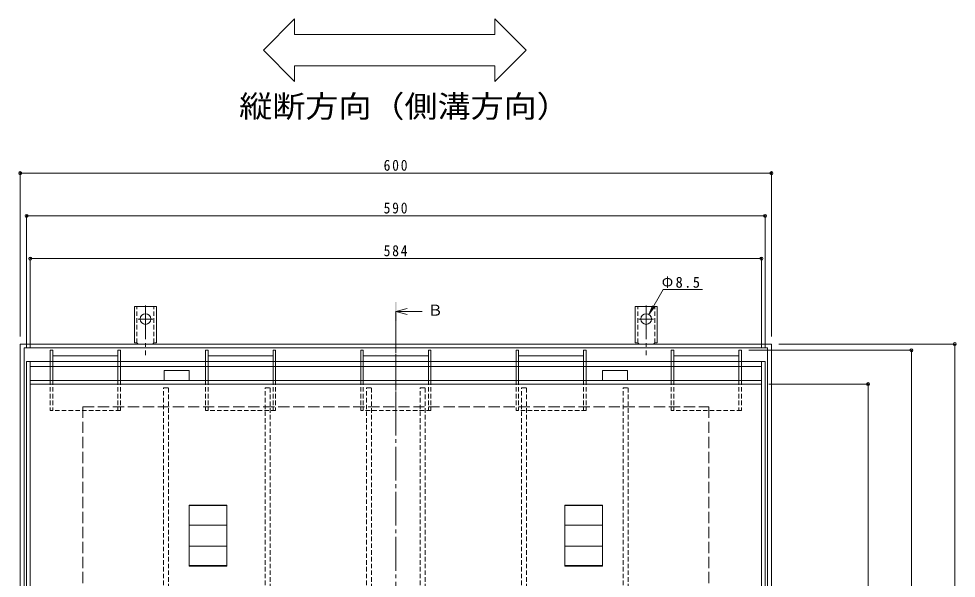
# Model space of a CAD drawing. Units: millimetres at full size, sheet at 1:3; details may follow other scales. Extents: x -1039 to 1139, y -824 to 816.
# Drawn here: x -939 to -190, y 293 to 739 of the extents above; entities that cross this region are included whole.
import ezdxf
from ezdxf.enums import TextEntityAlignment as Align

# ---------------------------------------------------------------- set-up
doc = ezdxf.new("R2010")
doc.units = ezdxf.units.MM
doc.header["$LTSCALE"] = 3
doc.header["$PDMODE"] = 32
doc.header["$PDSIZE"] = 2.4
for name, pattern in [('CHAIN1', [8, 5, -1, 1, -1]), ('CHAIN2', [12, 9, -1, 1, -1]), ('DASHED1', [1.8, 1.2, -0.6]), ('DASHED3', [4, 3, -1])]:
    doc.linetypes.add(name, pattern=pattern)
for name, color, linetype, lineweight in [('3-0_DEFPOINTS', 7, 'CHAIN2', 9), ('3-1_Center-DIM', 2, 'Continuous', 9), ('3-2_Center-Sym', 3, 'Continuous', 9), ('3-3_Frame-TXT', 4, 'Continuous', 9), ('3-4_Draft', 7, 'Continuous', 9), ('3-5', 7, 'Continuous', 9), ('3-7', 2, 'Continuous', 9), ('3-9', 5, 'DASHED1', 5), ('3-A', 6, 'Continuous', 9)]:
    doc.layers.add(name, color=color, linetype=linetype, lineweight=lineweight)
doc.styles.add('ＭＳ ゴシック', font='')
doc.styles.get('ＭＳ ゴシック').set_extended_font_data('MS Gothic')

msp = doc.modelspace()

# ---------------------------------------------------------------- linework, layer by layer
at = {"layer": '3-0_DEFPOINTS'}
msp.add_line((-637.987, 505.684), (-637.987, -140.494), dxfattribs=at)
at = {"layer": '3-1_Center-DIM'}
for p, q in [((-846.737, 480.657), (-846.737, 509.657)), ((-837.987, 509.657), (-846.737, 509.657)), ((-837.987, 509.657), (-829.237, 509.657)), ((-829.237, 480.657), (-829.237, 509.657)), ((-437.987, 509.657), (-446.737, 509.657)), ((-446.737, 480.657), (-446.737, 509.657)), ((-437.987, 509.657), (-429.237, 509.657)), ((-429.237, 480.657), (-429.237, 509.657)), ((-937.987, 479.657), (-937.987, -120.343)), ((-937.987, 479.657), (-337.987, 479.657)), ((-846.737, 480.657), (-845.487, 480.657)), ((-829.237, 480.657), (-830.487, 480.657)), ((-446.737, 480.657), (-445.487, 480.657)), ((-429.237, 480.657), (-430.487, 480.657)), ((-337.987, 479.657), (-337.987, -120.343)), ((-934.987, 476.657), (-934.987, -117.343)), ((-934.987, 476.657), (-340.987, 476.657)), ((-845.987, 476.657), (-845.487, 476.657)), ((-829.987, 476.657), (-830.487, 476.657)), ((-445.987, 476.657), (-445.487, 476.657)), ((-429.987, 476.657), (-430.487, 476.657)), ((-340.987, 476.657), (-340.987, -117.343))]:
    msp.add_line(p, q, dxfattribs=at)
at = {"layer": '3-1_Center-DIM', "linetype": 'DASHED1'}
for p, q in [((-844.737, 480.511), (-844.737, 509.657)), ((-831.237, 480.511), (-831.237, 509.657)), ((-444.737, 480.511), (-444.737, 509.657)), ((-431.237, 480.511), (-431.237, 509.657))]:
    msp.add_line(p, q, dxfattribs=at)
at = {"layer": '3-1_Center-DIM', "linetype": 'CHAIN2'}
for p, q in [((-837.987, 510.437), (-837.987, 470.657)), ((-437.987, 510.437), (-437.987, 470.657)), ((-837.987, 499.657), (-843.763, 499.657)), ((-837.987, 499.657), (-832.211, 499.657)), ((-437.987, 499.657), (-443.763, 499.657)), ((-437.987, 499.657), (-432.211, 499.657))]:
    msp.add_line(p, q, dxfattribs=at)
at = {"layer": '3-1_Center-DIM', "linetype": 'DASHED3'}
for p, q in [((-887.987, 429.657), (-887.987, -70.343)), ((-887.987, 429.657), (-387.987, 429.657)), ((-387.987, 429.657), (-387.987, -70.343))]:
    msp.add_line(p, q, dxfattribs=at)
at = {"layer": '3-1_Center-DIM'}
for centre in [(-837.987, 499.657), (-437.987, 499.657)]:
    msp.add_circle(centre, 4.25, dxfattribs=at)
for centre, start, end in [((-845.487, 478.657), 30.00051, 90), ((-830.487, 478.657), 90, 149.99949), ((-445.487, 478.657), 30.00051, 90), ((-430.487, 478.657), 90, 149.99949)]:
    msp.add_arc(centre, 2, start, end, dxfattribs=at)
at = {"layer": '3-2_Center-Sym'}
for p, q in [((-932.987, 465.657), (-932.987, -106.343)), ((-929.987, 465.657), (-929.987, -106.343)), ((-345.987, 465.657), (-345.987, -106.343)), ((-342.987, 465.657), (-342.987, -106.343)), ((-929.987, 450.657), (-345.987, 450.657)), ((-929.987, 447.657), (-345.987, 447.657)), ((-802.987, 302.202), (-802.987, 351.111)), ((-772.987, 351.111), (-802.987, 351.111)), ((-772.987, 350.611), (-802.987, 350.611)), ((-772.987, 351.111), (-772.987, 302.202)), ((-502.987, 351.111), (-502.987, 302.202)), ((-502.987, 351.111), (-472.987, 351.111)), ((-502.987, 350.611), (-472.987, 350.611)), ((-472.987, 302.202), (-472.987, 351.111)), ((-772.987, 335.023), (-802.987, 335.023)), ((-502.987, 335.023), (-472.987, 335.023)), ((-772.987, 318.291), (-802.987, 318.291)), ((-502.987, 318.291), (-472.987, 318.291)), ((-772.987, 302.702), (-802.987, 302.702)), ((-772.987, 302.202), (-802.987, 302.202)), ((-502.987, 302.702), (-472.987, 302.702)), ((-502.987, 302.202), (-472.987, 302.202))]:
    msp.add_line(p, q, dxfattribs=at)
at = {"layer": '3-3_Frame-TXT'}
for p, q in [((-911.987, 474.657), (-913.987, 474.657)), ((-913.987, 474.657), (-913.987, 465.657)), ((-911.987, 474.657), (-911.987, 465.657)), ((-857.987, 474.657), (-859.987, 474.657)), ((-859.987, 474.657), (-859.987, 465.657)), ((-857.987, 474.657), (-857.987, 465.657)), ((-787.987, 474.657), (-789.987, 474.657)), ((-789.987, 474.657), (-789.987, 465.657)), ((-787.987, 474.657), (-787.987, 465.657)), ((-733.987, 474.657), (-735.987, 474.657)), ((-735.987, 474.657), (-735.987, 465.657)), ((-733.987, 474.657), (-733.987, 465.657)), ((-663.987, 474.657), (-665.987, 474.657)), ((-665.987, 474.657), (-665.987, 465.657)), ((-663.987, 474.657), (-663.987, 465.657)), ((-609.987, 474.657), (-611.987, 474.657)), ((-611.987, 474.657), (-611.987, 465.657)), ((-609.987, 474.657), (-609.987, 465.657)), ((-539.987, 474.657), (-541.987, 474.657)), ((-541.987, 474.657), (-541.987, 465.657)), ((-539.987, 474.657), (-539.987, 465.657)), ((-485.987, 474.657), (-487.987, 474.657)), ((-487.987, 474.657), (-487.987, 465.657)), ((-485.987, 474.657), (-485.987, 465.657)), ((-415.987, 474.657), (-417.987, 474.657)), ((-417.987, 474.657), (-417.987, 465.657)), ((-415.987, 474.657), (-415.987, 465.657)), ((-361.987, 474.657), (-363.987, 474.657)), ((-363.987, 474.657), (-363.987, 465.657)), ((-361.987, 474.657), (-361.987, 465.657)), ((-911.987, 470.157), (-859.987, 470.157)), ((-787.987, 470.157), (-735.987, 470.157)), ((-663.987, 470.157), (-611.987, 470.157)), ((-539.987, 470.157), (-487.987, 470.157)), ((-415.987, 470.157), (-363.987, 470.157)), ((-913.987, 461.657), (-913.987, 450.657)), ((-911.987, 461.657), (-911.987, 450.657)), ((-859.987, 461.657), (-859.987, 450.657)), ((-857.987, 461.657), (-857.987, 450.657)), ((-789.987, 461.657), (-789.987, 450.657)), ((-787.987, 461.657), (-787.987, 450.657)), ((-735.987, 461.657), (-735.987, 450.657)), ((-733.987, 461.657), (-733.987, 450.657)), ((-665.987, 461.657), (-665.987, 450.657)), ((-663.987, 461.657), (-663.987, 450.657)), ((-611.987, 461.657), (-611.987, 450.657)), ((-609.987, 461.657), (-609.987, 450.657)), ((-541.987, 461.657), (-541.987, 450.657)), ((-539.987, 461.657), (-539.987, 450.657)), ((-487.987, 461.657), (-487.987, 450.657)), ((-485.987, 461.657), (-485.987, 450.657)), ((-417.987, 461.657), (-417.987, 450.657)), ((-415.987, 461.657), (-415.987, 450.657)), ((-363.987, 461.657), (-363.987, 450.657)), ((-361.987, 461.657), (-361.987, 450.657))]:
    msp.add_line(p, q, dxfattribs=at)
at = {"layer": '3-3_Frame-TXT', "linetype": 'DASHED1'}
for p, q in [((-913.987, 465.657), (-913.987, 461.657)), ((-911.987, 465.657), (-911.987, 461.657)), ((-859.987, 465.657), (-859.987, 461.657)), ((-857.987, 465.657), (-857.987, 461.657)), ((-789.987, 465.657), (-789.987, 461.657)), ((-787.987, 465.657), (-787.987, 461.657)), ((-735.987, 465.657), (-735.987, 461.657)), ((-733.987, 465.657), (-733.987, 461.657)), ((-665.987, 465.657), (-665.987, 461.657)), ((-663.987, 465.657), (-663.987, 461.657)), ((-611.987, 465.657), (-611.987, 461.657)), ((-609.987, 465.657), (-609.987, 461.657)), ((-541.987, 465.657), (-541.987, 461.657)), ((-539.987, 465.657), (-539.987, 461.657)), ((-487.987, 465.657), (-487.987, 461.657)), ((-485.987, 465.657), (-485.987, 461.657)), ((-417.987, 465.657), (-417.987, 461.657)), ((-415.987, 465.657), (-415.987, 461.657)), ((-363.987, 465.657), (-363.987, 461.657)), ((-361.987, 465.657), (-361.987, 461.657)), ((-913.987, 450.657), (-913.987, 426.657)), ((-911.987, 450.657), (-911.987, 426.657)), ((-859.987, 450.657), (-859.987, 426.657)), ((-857.987, 450.657), (-857.987, 426.657)), ((-789.987, 450.657), (-789.987, 426.657)), ((-787.987, 450.657), (-787.987, 426.657)), ((-735.987, 450.657), (-735.987, 426.657)), ((-733.987, 450.657), (-733.987, 426.657)), ((-665.987, 450.657), (-665.987, 426.657)), ((-663.987, 450.657), (-663.987, 426.657)), ((-611.987, 450.657), (-611.987, 426.657)), ((-609.987, 450.657), (-609.987, 426.657)), ((-541.987, 450.657), (-541.987, 426.657)), ((-539.987, 450.657), (-539.987, 426.657)), ((-487.987, 450.657), (-487.987, 426.657)), ((-485.987, 450.657), (-485.987, 426.657)), ((-417.987, 450.657), (-417.987, 426.657)), ((-415.987, 450.657), (-415.987, 426.657)), ((-363.987, 450.657), (-363.987, 426.657)), ((-361.987, 450.657), (-361.987, 426.657)), ((-857.987, 426.657), (-913.987, 426.657)), ((-733.987, 426.657), (-789.987, 426.657)), ((-609.987, 426.657), (-665.987, 426.657)), ((-485.987, 426.657), (-541.987, 426.657)), ((-361.987, 426.657), (-417.987, 426.657))]:
    msp.add_line(p, q, dxfattribs=at)
at = {"layer": '3-4_Draft'}
for p, q in [((-937.987, 617.021), (-937.987, 485.657)), ((-937.987, 616.121), (-337.987, 616.121)), ((-337.987, 617.021), (-337.987, 485.657)), ((-932.987, 582.901), (-932.987, 476.657)), ((-932.987, 582.001), (-342.987, 582.001)), ((-342.987, 582.901), (-342.987, 476.657)), ((-929.987, 548.781), (-929.987, 476.657)), ((-929.987, 547.881), (-345.987, 547.881)), ((-345.987, 548.781), (-345.987, 476.657)), ((-190.653, 479.657), (-331.987, 479.657)), ((-191.553, 479.657), (-191.553, -120.343)), ((-225.246, 474.657), (-355.987, 474.657)), ((-226.146, 474.657), (-226.146, -115.343)), ((-259.839, 447.657), (-339.987, 447.657)), ((-260.739, 447.657), (-260.739, -88.343))]:
    msp.add_line(p, q, dxfattribs=at)
for p in [(-937.987, 616.121), (-337.987, 616.121), (-337.987, 616.121), (-337.987, 616.121), (-932.987, 582.001), (-342.987, 582.001), (-342.987, 582.001), (-342.987, 582.001), (-929.987, 547.881), (-345.987, 547.881), (-345.987, 547.881), (-191.553, 479.657), (-226.146, 474.657), (-226.146, 474.657), (-226.146, 474.657), (-260.739, 447.657), (-260.739, 447.657)]:
    msp.add_point(p, dxfattribs=at)
at = {"layer": '3-5'}
for p, q in [((-743.797, 714.427), (-718.797, 739.427)), ((-718.797, 726.927), (-718.797, 739.427)), ((-533.849, 714.427), (-558.849, 739.427)), ((-558.849, 726.927), (-558.849, 739.427)), ((-718.797, 726.927), (-558.849, 726.927)), ((-743.797, 714.427), (-718.797, 689.427)), ((-533.849, 714.427), (-558.849, 689.427)), ((-718.797, 689.427), (-718.797, 701.927)), ((-718.797, 701.927), (-558.849, 701.927)), ((-558.849, 689.427), (-558.849, 701.927)), ((-435.862, 503.337), (-432.992, 510.267)), ((-435.862, 503.337), (-431.296, 509.288))]:
    msp.add_line(p, q, dxfattribs=at)
at = {"layer": '3-5', "color": 4}
for q in [(-628.987, 508.084), (-616.987, 505.684), (-628.987, 503.284)]:
    msp.add_line((-637.987, 505.684), q, dxfattribs=at)
at = {"layer": '3-5', "color": 4, "linetype": 'CHAIN1'}
msp.add_line((-637.987, 426.857), (-637.987, 505.684), dxfattribs=at)
at = {"layer": '3-5'}
msp.add_lwpolyline([(-435.862, 503.337), (-424.387, 523.212), (-392.96, 523.212)], dxfattribs=at)
at = {"layer": '3-5', "color": 4}
msp.add_solid([(-638.737, 513.184), (-637.237, 513.184), (-638.737, 498.184), (-637.237, 498.184)], dxfattribs=at)
at = {"layer": '3-7'}
for p, q in [((-822.987, 450.657), (-822.987, 458.657)), ((-822.987, 458.657), (-802.987, 458.657)), ((-802.987, 450.657), (-802.987, 458.657)), ((-472.987, 450.657), (-472.987, 458.657)), ((-472.987, 458.657), (-452.987, 458.657)), ((-452.987, 450.657), (-452.987, 458.657)), ((-822.987, 450.657), (-802.987, 450.657)), ((-472.987, 450.657), (-452.987, 450.657))]:
    msp.add_line(p, q, dxfattribs=at)
at = {"layer": '3-9'}
for p, q in [((-823.487, 444.657), (-819.487, 444.657)), ((-823.487, -85.343), (-823.487, 444.657)), ((-819.487, 444.657), (-819.487, -85.343)), ((-742.487, 444.657), (-738.487, 444.657)), ((-742.487, -85.343), (-742.487, 444.657)), ((-738.487, 444.657), (-738.487, -85.343)), ((-618.487, 444.657), (-614.487, 444.657)), ((-618.487, -85.343), (-618.487, 444.657)), ((-614.487, 444.657), (-614.487, -85.343)), ((-537.487, 444.657), (-533.487, 444.657)), ((-537.487, -85.343), (-537.487, 444.657)), ((-533.487, 444.657), (-533.487, -85.343)), ((-456.487, 444.657), (-452.487, 444.657)), ((-456.487, -85.343), (-456.487, 444.657)), ((-452.487, 444.657), (-452.487, -85.343))]:
    msp.add_line(p, q, dxfattribs=at)
msp.add_lwpolyline([(-657.487, 444.657), (-657.487, -85.343), (-661.487, -85.343), (-661.487, 444.657)], close=True, dxfattribs=at)
at = {"layer": '3-A'}
for p, q in [((-932.987, 465.657), (-342.987, 465.657)), ((-929.987, 461.657), (-345.987, 461.657))]:
    msp.add_line(p, q, dxfattribs=at)

# ---------------------------------------------------------------- texts
at = {"layer": '3-4_Draft', "color": 2, "char_height": 8.798, "attachment_point": 7, "style": 'ＭＳ ゴシック'}
for s, insert in [('\\T1.27;\\W0.9;600', (-647.737, 617.921)), ('\\T1.27;\\W0.9;590', (-647.737, 583.801)), ('\\T1.27;\\W0.9;584', (-647.737, 549.681))]:
    msp.add_mtext(s, dxfattribs=dict(at, insert=insert))
at = {"layer": '3-5', "color": 6, "style": 'ＭＳ ゴシック', "width": 1.1}
msp.add_text('縦断方向（側溝方向）', height=17.6, dxfattribs=at).set_placement((-763.121, 655.388), align=Align.BOTTOM_LEFT)
at = {"layer": '3-5', "color": 2, "style": 'ＭＳ ゴシック'}
msp.add_text('Ｂ', height=8.798, dxfattribs=at).set_placement((-612.487, 499.684), align=Align.BOTTOM_LEFT)
at = {"layer": '3-5', "color": 2, "insert": (-425.581, 524.356), "char_height": 8.798, "attachment_point": 7, "style": 'ＭＳ ゴシック'}
msp.add_mtext('\\T1.21;\\W0.95;Φ8.5', dxfattribs=at)

doc.saveas('drawing.dxf')
